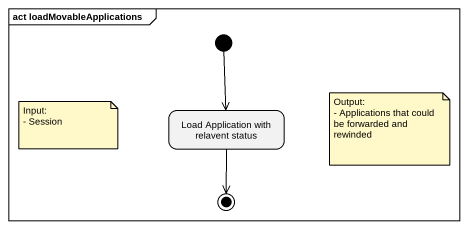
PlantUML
@startuml
mainframe act loadMovableApplications
hide empty description
state "Load Application with relavent status" as Load_Application_with
[*] --> Load_Application_with
Load_Application_with --> [*]
note as N1
  Output:
  - Applications that could be forwarded and rewinded
end note
note as N2
  Input:
  - Session
end note
@enduml
